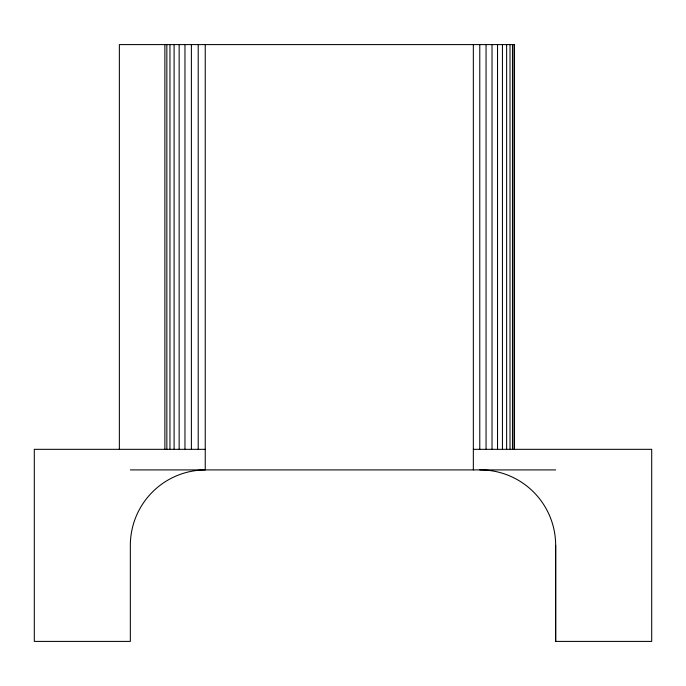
<?xml version="1.0" encoding="UTF-8"?>
<svg xmlns="http://www.w3.org/2000/svg" width="686" height="686" viewBox="0 0 686 686"><rect width="100%" height="100%" fill="white"/><g stroke="black" fill="none" stroke-linecap="round" stroke-linejoin="round"><path stroke-width="1.03" d="M473.34 449.33L651.7 449.33L651.7 641.41L555.66 641.41L555.66 545.37A75.46 75.46 0 0 0 479.78 469.91M205.243 449.33L34.3 449.33L34.3 641.41L130.34 641.41L130.34 545.37A75.469 75.469 0 0 1 205.243 469.91L205.243 44.59M130.34 469.91L555.66 469.91M555.66 545.37L555.66 641.41M514.5 449.553L514.5 44.59L119.364 44.59L119.364 449.553M513.994 44.59L513.994 449.33M512.485 44.59L512.485 449.33M510.015 44.59L510.015 449.33M506.637 44.59L506.637 449.33M502.444 44.59L502.444 449.33M497.53 44.59L497.53 449.33M492.025 44.59L492.025 449.33M486.057 44.59L486.057 449.33M479.78 44.59L479.78 449.33M473.34 44.59L473.34 469.91M198.211 44.59L198.211 449.33M191.385 44.59L191.385 449.33M184.971 44.59L184.971 449.33M179.149 44.59L179.149 449.33M174.098 44.59L174.098 449.33M169.957 44.59L169.957 449.33M166.852 44.59L166.852 449.33M164.88 44.59L164.88 449.33"/></g></svg>
